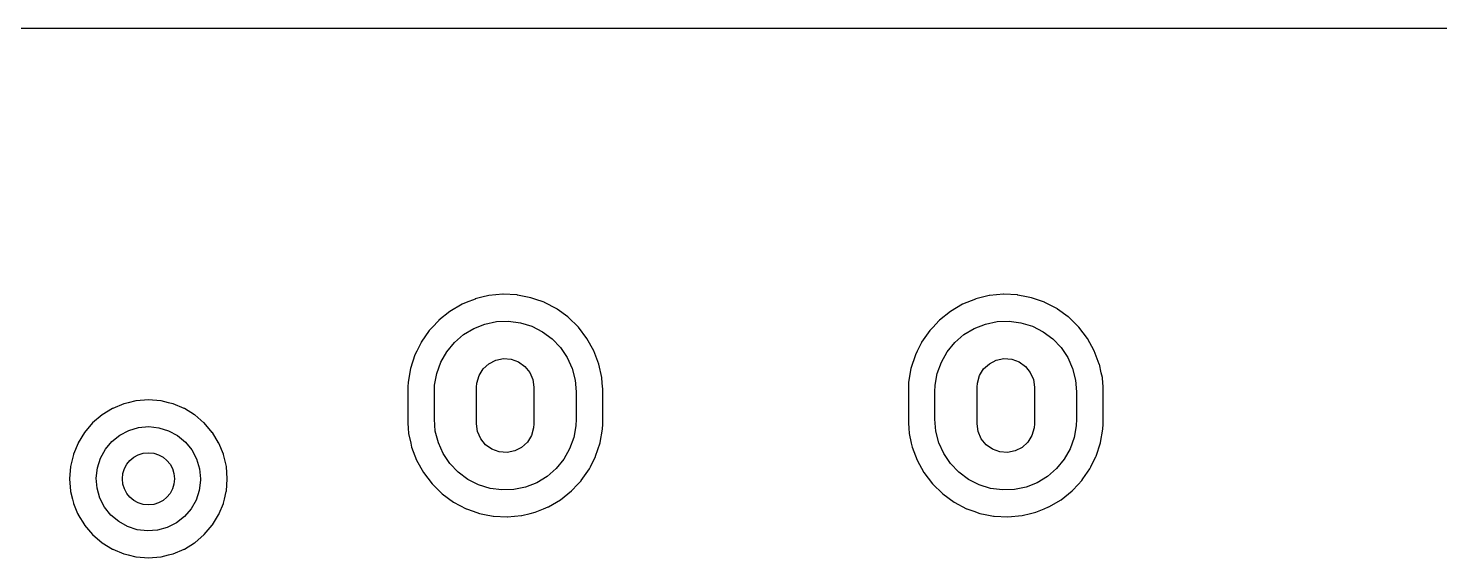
# Model space of a CAD drawing. Extents: x 41 to 172, y -238 to -26.
# Drawn here: x 92.69 to 119.77, y -36.06 to -25.91 of the extents above; entities that cross this region are included whole.
import ezdxf

# ---------------------------------------------------------------- set-up
doc = ezdxf.new("R2010")
doc.units = 0
doc.layers.add('BLACK', color=7, linetype='CONTINUOUS')

msp = doc.modelspace()

# ---------------------------------------------------------------- linework, layer by layer
at = {"layer": 'BLACK', "linetype": 'CONTINUOUS'}
for p, q in [((41.2745, -25.9085), (172.085, -25.9085)), ((101.26, -31.0989), (101.093, -31.1663)), ((101.264, -31.0972), (101.26, -31.0989)), ((101.26, -31.0989), (101.26, -31.0989)), ((101.393, -31.0656), (101.264, -31.0972)), ((101.523, -31.0338), (101.393, -31.0656)), ((101.528, -31.0327), (101.523, -31.0338)), ((101.523, -31.0338), (101.523, -31.0338)), ((101.797, -31.007), (101.528, -31.0327)), ((101.802, -31.0072), (101.797, -31.007)), ((102.064, -31.0202), (101.802, -31.0072)), ((101.802, -31.0072), (101.802, -31.0072)), ((102.068, -31.0205), (102.064, -31.0202)), ((102.064, -31.0202), (102.064, -31.0202)), ((102.073, -31.0213), (102.068, -31.0205)), ((102.236, -31.0536), (102.073, -31.0213)), ((102.073, -31.0213), (102.073, -31.0213)), ((102.334, -31.0729), (102.236, -31.0536)), ((102.408, -31.0989), (102.334, -31.0729)), ((102.586, -31.1617), (102.408, -31.0989)), ((110.86, -31.0989), (110.693, -31.1663)), ((110.864, -31.0972), (110.86, -31.0989)), ((110.86, -31.0989), (110.86, -31.0989)), ((110.993, -31.0656), (110.864, -31.0972)), ((111.123, -31.0338), (110.993, -31.0656)), ((111.128, -31.0327), (111.123, -31.0338)), ((111.123, -31.0338), (111.123, -31.0338)), ((111.397, -31.007), (111.128, -31.0327)), ((111.402, -31.0072), (111.397, -31.007)), ((111.664, -31.0202), (111.402, -31.0072)), ((111.402, -31.0072), (111.402, -31.0072)), ((111.668, -31.0205), (111.664, -31.0202)), ((111.664, -31.0202), (111.664, -31.0202)), ((111.673, -31.0213), (111.668, -31.0205)), ((111.836, -31.0536), (111.673, -31.0213)), ((111.673, -31.0213), (111.673, -31.0213)), ((111.934, -31.0729), (111.836, -31.0536)), ((112.008, -31.0989), (111.934, -31.0729)), ((112.186, -31.1617), (112.008, -31.0989)), ((100.779, -31.336), (100.567, -31.5054)), ((101.013, -31.199), (100.779, -31.336)), ((101.093, -31.1663), (101.013, -31.199)), ((102.59, -31.1632), (102.586, -31.1617)), ((102.586, -31.1617), (102.586, -31.1617)), ((102.83, -31.2895), (102.59, -31.1632)), ((102.834, -31.2921), (102.83, -31.2895)), ((103.04, -31.442), (102.834, -31.2921)), ((110.379, -31.336), (110.167, -31.5054)), ((110.613, -31.199), (110.379, -31.336)), ((110.693, -31.1663), (110.613, -31.199)), ((112.19, -31.1632), (112.186, -31.1617)), ((112.186, -31.1617), (112.186, -31.1617)), ((112.43, -31.2895), (112.19, -31.1632)), ((112.434, -31.2921), (112.43, -31.2895)), ((112.64, -31.442), (112.434, -31.2921)), ((100.439, -31.6422), (100.382, -31.7035)), ((100.564, -31.5087), (100.439, -31.6422)), ((100.567, -31.5054), (100.564, -31.5087)), ((101.039, -31.7811), (101.235, -31.6618)), ((101.235, -31.6618), (101.449, -31.5774)), ((101.449, -31.5774), (101.674, -31.5301)), ((101.674, -31.5301), (101.904, -31.5215)), ((101.904, -31.5215), (102.132, -31.5517)), ((102.132, -31.5517), (102.352, -31.6199)), ((102.352, -31.6199), (102.557, -31.7241)), ((103.049, -31.449), (103.04, -31.442)), ((103.243, -31.6386), (103.049, -31.449)), ((103.408, -31.8541), (103.243, -31.6386)), ((110.039, -31.6422), (109.982, -31.7035)), ((110.164, -31.5087), (110.039, -31.6422)), ((110.167, -31.5054), (110.164, -31.5087)), ((110.639, -31.7811), (110.835, -31.6618)), ((110.835, -31.6618), (111.049, -31.5774)), ((111.049, -31.5774), (111.274, -31.5301)), ((111.274, -31.5301), (111.504, -31.5215)), ((111.504, -31.5215), (111.732, -31.5517)), ((111.732, -31.5517), (111.952, -31.6199)), ((111.952, -31.6199), (112.157, -31.7241)), ((112.649, -31.449), (112.64, -31.442)), ((112.843, -31.6386), (112.649, -31.449)), ((113.008, -31.8541), (112.843, -31.6386)), ((100.225, -31.9304), (100.143, -32.0955)), ((100.227, -31.9263), (100.225, -31.9304)), ((100.225, -31.9304), (100.225, -31.9304)), ((100.382, -31.7035), (100.227, -31.9263)), ((100.719, -32.1097), (100.865, -31.9319)), ((100.865, -31.9319), (101.039, -31.7811)), ((102.557, -31.7241), (102.741, -31.8614)), ((102.741, -31.8614), (102.9, -32.0278)), ((103.539, -32.0912), (103.408, -31.8541)), ((109.825, -31.9304), (109.743, -32.0955)), ((109.827, -31.9263), (109.825, -31.9304)), ((109.825, -31.9304), (109.825, -31.9304)), ((109.982, -31.7035), (109.827, -31.9263)), ((110.319, -32.1097), (110.465, -31.9319)), ((110.465, -31.9319), (110.639, -31.7811)), ((112.157, -31.7241), (112.341, -31.8614)), ((112.341, -31.8614), (112.5, -32.0278)), ((113.139, -32.0912), (113.008, -31.8541)), ((100.107, -32.1691), (100.022, -32.4268)), ((100.143, -32.0955), (100.107, -32.1691)), ((100.605, -32.3095), (100.719, -32.1097)), ((102.9, -32.0278), (103.028, -32.2186)), ((103.635, -32.3448), (103.539, -32.0912)), ((109.707, -32.1691), (109.622, -32.4268)), ((109.743, -32.0955), (109.707, -32.1691)), ((110.205, -32.3095), (110.319, -32.1097)), ((112.5, -32.0278), (112.628, -32.2186)), ((113.235, -32.3448), (113.139, -32.0912)), ((100.022, -32.4268), (99.9758, -32.6939)), ((100.527, -32.5257), (100.605, -32.3095)), ((101.338, -32.5663), (101.416, -32.4394)), ((101.416, -32.4394), (101.526, -32.3384)), ((101.526, -32.3384), (101.659, -32.2706)), ((101.659, -32.2706), (101.805, -32.2411)), ((101.805, -32.2411), (101.954, -32.252)), ((101.954, -32.252), (102.095, -32.3026)), ((102.095, -32.3026), (102.217, -32.3891)), ((102.217, -32.3891), (102.31, -32.5051)), ((103.028, -32.2186), (103.123, -32.4283)), ((103.123, -32.4283), (103.181, -32.6509)), ((103.636, -32.3492), (103.635, -32.3448)), ((103.693, -32.6051), (103.636, -32.3492)), ((103.636, -32.3492), (103.636, -32.3492)), ((109.622, -32.4268), (109.576, -32.6939)), ((110.127, -32.5257), (110.205, -32.3095)), ((110.938, -32.5663), (111.016, -32.4394)), ((111.016, -32.4394), (111.126, -32.3384)), ((111.126, -32.3384), (111.259, -32.2706)), ((111.259, -32.2706), (111.405, -32.2411)), ((111.405, -32.2411), (111.554, -32.252)), ((111.554, -32.252), (111.695, -32.3026)), ((111.695, -32.3026), (111.817, -32.3891)), ((111.817, -32.3891), (111.91, -32.5051)), ((112.628, -32.2186), (112.723, -32.4283)), ((112.723, -32.4283), (112.781, -32.6509)), ((113.236, -32.3492), (113.235, -32.3448)), ((113.272, -32.512), (113.236, -32.3492)), ((113.236, -32.3492), (113.236, -32.3492)), ((99.9758, -32.6939), (99.9715, -32.7796)), ((100.48, -32.88), (100.486, -32.752)), ((100.486, -32.752), (100.527, -32.5257)), ((101.29, -32.79), (101.296, -32.7097)), ((101.296, -32.7097), (101.338, -32.5663)), ((102.31, -32.5051), (102.37, -32.6421)), ((102.37, -32.6421), (102.39, -32.79)), ((103.181, -32.6509), (103.2, -32.88)), ((103.694, -32.6095), (103.693, -32.6051)), ((103.694, -32.6141), (103.694, -32.6095)), ((103.706, -32.7812), (103.694, -32.6141)), ((109.576, -32.6939), (109.572, -32.7796)), ((110.08, -32.88), (110.086, -32.752)), ((110.086, -32.752), (110.127, -32.5257)), ((110.89, -32.79), (110.896, -32.7097)), ((110.896, -32.7097), (110.938, -32.5663)), ((111.91, -32.5051), (111.97, -32.6421)), ((111.97, -32.6421), (111.99, -32.79)), ((112.781, -32.6509), (112.8, -32.88)), ((113.293, -32.6051), (113.272, -32.512)), ((113.294, -32.6095), (113.293, -32.6051)), ((113.294, -32.6141), (113.294, -32.6095)), ((113.306, -32.7812), (113.294, -32.6141)), ((94.996, -33.0308), (94.7593, -33.0495)), ((95.2327, -33.0495), (94.996, -33.0308)), ((99.9715, -32.7796), (99.9715, -33.4689)), ((100.48, -33.4), (100.48, -32.88)), ((101.29, -33.49), (101.29, -32.79)), ((102.39, -32.79), (102.39, -33.49)), ((103.2, -32.88), (103.2, -33.4)), ((103.709, -32.8111), (103.706, -32.7812)), ((103.709, -33.5004), (103.709, -32.8111)), ((109.572, -32.7796), (109.572, -33.4689)), ((110.08, -33.4), (110.08, -32.88)), ((110.89, -33.49), (110.89, -32.79)), ((111.99, -32.79), (111.99, -33.49)), ((112.8, -32.88), (112.8, -33.4)), ((113.308, -32.8111), (113.306, -32.7812)), ((113.308, -33.5004), (113.308, -32.8111)), ((94.3048, -33.1983), (94.1108, -33.3172)), ((94.309, -33.1958), (94.3048, -33.1983)), ((94.3136, -33.1939), (94.309, -33.1958)), ((94.5238, -33.1068), (94.3136, -33.1939)), ((94.3136, -33.1939), (94.3136, -33.1939)), ((94.5284, -33.1049), (94.5238, -33.1068)), ((94.5238, -33.1068), (94.5238, -33.1068)), ((94.6086, -33.0856), (94.5284, -33.1049)), ((94.7545, -33.0506), (94.6086, -33.0856)), ((94.7593, -33.0495), (94.7545, -33.0506)), ((94.7545, -33.0506), (94.7545, -33.0506)), ((95.2375, -33.0506), (95.2327, -33.0495)), ((95.3834, -33.0856), (95.2375, -33.0506)), ((95.2375, -33.0506), (95.2375, -33.0506)), ((95.4636, -33.1049), (95.3834, -33.0856)), ((95.4682, -33.1068), (95.4636, -33.1049)), ((95.6784, -33.1939), (95.4682, -33.1068)), ((95.4682, -33.1068), (95.4682, -33.1068)), ((95.683, -33.1958), (95.6784, -33.1939)), ((95.6784, -33.1939), (95.6784, -33.1939)), ((95.6872, -33.1983), (95.683, -33.1958)), ((95.8812, -33.3172), (95.6872, -33.1983)), ((93.926, -33.474), (93.7718, -33.6546)), ((94.1066, -33.3198), (93.926, -33.474)), ((94.1108, -33.3172), (94.1066, -33.3198)), ((94.1108, -33.3172), (94.1108, -33.3172)), ((94.6214, -33.6168), (94.8086, -33.5617)), ((94.8086, -33.5617), (95.003, -33.544)), ((95.003, -33.544), (95.1971, -33.5644)), ((95.1971, -33.5644), (95.3835, -33.6221)), ((95.8854, -33.3198), (95.8812, -33.3172)), ((95.8812, -33.3172), (95.8812, -33.3172)), ((96.0599, -33.4689), (95.8854, -33.3198)), ((96.066, -33.474), (96.0599, -33.4689)), ((96.2202, -33.6546), (96.066, -33.474)), ((99.9715, -33.4689), (99.9717, -33.4712)), ((99.9717, -33.4712), (99.9717, -33.4712)), ((99.9717, -33.4712), (99.9797, -33.582)), ((100.499, -33.6291), (100.48, -33.4)), ((101.31, -33.6379), (101.29, -33.49)), ((102.384, -33.5703), (102.342, -33.7137)), ((102.39, -33.49), (102.384, -33.5703)), ((103.194, -33.528), (103.153, -33.7543)), ((103.2, -33.4), (103.194, -33.528)), ((103.704, -33.5861), (103.709, -33.5004)), ((109.572, -33.4689), (109.572, -33.4712)), ((109.572, -33.4712), (109.572, -33.4712)), ((109.572, -33.4712), (109.58, -33.582)), ((110.099, -33.6291), (110.08, -33.4)), ((110.91, -33.6379), (110.89, -33.49)), ((111.984, -33.5703), (111.942, -33.7137)), ((111.99, -33.49), (111.984, -33.5703)), ((112.794, -33.528), (112.753, -33.7543)), ((112.8, -33.4), (112.794, -33.528)), ((113.304, -33.5861), (113.308, -33.5004)), ((93.7692, -33.6588), (93.6503, -33.8528)), ((93.7718, -33.6546), (93.7692, -33.6588)), ((93.7692, -33.6588), (93.7692, -33.6588)), ((94.1709, -33.979), (94.2963, -33.8295)), ((94.2963, -33.8295), (94.4484, -33.7072)), ((94.4484, -33.7072), (94.6214, -33.6168)), ((95.3835, -33.6221), (95.5552, -33.715)), ((95.5552, -33.715), (95.7056, -33.8394)), ((95.7056, -33.8394), (95.8289, -33.9906)), ((96.2228, -33.6588), (96.2202, -33.6546)), ((96.3417, -33.8528), (96.2228, -33.6588)), ((96.2228, -33.6588), (96.2228, -33.6588)), ((99.9797, -33.582), (99.9861, -33.6705)), ((99.9861, -33.6705), (99.9871, -33.6749)), ((99.9871, -33.6749), (99.9871, -33.6749)), ((99.9871, -33.6749), (100.028, -33.8616)), ((100.557, -33.8517), (100.499, -33.6291)), ((101.37, -33.7749), (101.31, -33.6379)), ((101.463, -33.8909), (101.37, -33.7749)), ((102.264, -33.8406), (102.154, -33.9416)), ((102.342, -33.7137), (102.264, -33.8406)), ((103.153, -33.7543), (103.075, -33.9705)), ((103.659, -33.8487), (103.704, -33.5899)), ((103.704, -33.5898), (103.704, -33.5861)), ((103.704, -33.5899), (103.704, -33.5898)), ((109.58, -33.582), (109.586, -33.6705)), ((109.586, -33.6705), (109.587, -33.6749)), ((109.587, -33.6749), (109.587, -33.6749)), ((109.587, -33.6749), (109.628, -33.8616)), ((110.157, -33.8517), (110.099, -33.6291)), ((110.97, -33.7749), (110.91, -33.6379)), ((111.063, -33.8909), (110.97, -33.7749)), ((111.864, -33.8406), (111.754, -33.9416)), ((111.942, -33.7137), (111.864, -33.8406)), ((112.753, -33.7543), (112.675, -33.9705)), ((113.259, -33.8487), (113.304, -33.5899)), ((113.304, -33.5898), (113.304, -33.5861)), ((113.304, -33.5899), (113.304, -33.5898)), ((93.5569, -34.0764), (93.5015, -34.3073)), ((93.5588, -34.0718), (93.5569, -34.0764)), ((93.6459, -33.8616), (93.5588, -34.0718)), ((93.6478, -33.857), (93.6459, -33.8616)), ((93.6459, -33.8616), (93.6459, -33.8616)), ((93.6503, -33.8528), (93.6478, -33.857)), ((94.0769, -34.1501), (94.1709, -33.979)), ((95.8289, -33.9906), (95.9205, -34.1629)), ((96.3442, -33.857), (96.3417, -33.8528)), ((96.3461, -33.8616), (96.3442, -33.857)), ((96.4332, -34.0718), (96.3461, -33.8616)), ((96.3461, -33.8616), (96.3461, -33.8616)), ((96.4351, -34.0764), (96.4332, -34.0718)), ((96.4905, -34.3073), (96.4351, -34.0764)), ((100.028, -33.8616), (100.045, -33.9352)), ((100.045, -33.9352), (100.141, -34.1888)), ((100.652, -34.0614), (100.557, -33.8517)), ((100.78, -34.2522), (100.652, -34.0614)), ((101.585, -33.9774), (101.463, -33.8909)), ((101.726, -34.028), (101.585, -33.9774)), ((101.875, -34.0389), (101.726, -34.028)), ((102.021, -34.0094), (101.875, -34.0389)), ((102.154, -33.9416), (102.021, -34.0094)), ((103.075, -33.9705), (102.961, -34.1703)), ((103.571, -34.115), (103.573, -34.1109)), ((103.573, -34.1109), (103.658, -33.8532)), ((103.658, -33.8532), (103.659, -33.8487)), ((109.628, -33.8616), (109.645, -33.9352)), ((109.645, -33.9352), (109.741, -34.1888)), ((110.252, -34.0614), (110.157, -33.8517)), ((110.38, -34.2522), (110.252, -34.0614)), ((111.185, -33.9774), (111.063, -33.8909)), ((111.326, -34.028), (111.185, -33.9774)), ((111.475, -34.0389), (111.326, -34.028)), ((111.621, -34.0094), (111.475, -34.0389)), ((111.754, -33.9416), (111.621, -34.0094)), ((112.675, -33.9705), (112.561, -34.1703)), ((113.171, -34.115), (113.173, -34.1109)), ((113.173, -34.1109), (113.258, -33.8532)), ((113.258, -33.8532), (113.259, -33.8487)), ((93.5015, -34.3073), (93.4828, -34.544)), ((93.9961, -34.53), (94.0179, -34.3361)), ((94.0179, -34.3361), (94.0769, -34.1501)), ((95.9205, -34.1629), (95.977, -34.3498)), ((95.977, -34.3498), (95.996, -34.544)), ((96.5092, -34.544), (96.4905, -34.3073)), ((100.141, -34.1888), (100.272, -34.4259)), ((100.939, -34.4186), (100.78, -34.2522)), ((102.815, -34.3481), (102.641, -34.4989)), ((102.961, -34.1703), (102.815, -34.3481)), ((103.298, -34.5765), (103.453, -34.3537)), ((103.453, -34.3537), (103.473, -34.3122)), ((103.473, -34.3122), (103.571, -34.115)), ((103.571, -34.115), (103.571, -34.115)), ((109.741, -34.1888), (109.872, -34.4259)), ((110.539, -34.4186), (110.38, -34.2522)), ((112.415, -34.3481), (112.241, -34.4989)), ((112.561, -34.1703), (112.415, -34.3481)), ((112.921, -34.544), (113.053, -34.3537)), ((113.053, -34.3537), (113.073, -34.3122)), ((113.073, -34.3122), (113.171, -34.115)), ((113.171, -34.115), (113.171, -34.115)), ((93.4828, -34.544), (93.5015, -34.7807)), ((94.0124, -34.7245), (93.9961, -34.53)), ((95.9956, -34.5719), (95.9711, -34.7655)), ((95.996, -34.544), (95.9956, -34.5719)), ((96.4905, -34.7807), (96.5092, -34.544)), ((100.272, -34.4259), (100.437, -34.6414)), ((100.437, -34.6414), (100.631, -34.831)), ((101.123, -34.5559), (100.939, -34.4186)), ((101.328, -34.6601), (101.123, -34.5559)), ((102.445, -34.6182), (102.231, -34.7026)), ((102.641, -34.4989), (102.445, -34.6182)), ((103.113, -34.7746), (103.234, -34.6446)), ((103.234, -34.6446), (103.295, -34.5798)), ((103.295, -34.5798), (103.298, -34.5765)), ((103.295, -34.5798), (103.295, -34.5798)), ((109.872, -34.4259), (110.037, -34.6414)), ((110.037, -34.6414), (110.231, -34.831)), ((110.723, -34.5559), (110.539, -34.4186)), ((110.928, -34.6601), (110.723, -34.5559)), ((112.045, -34.6182), (111.831, -34.7026)), ((112.241, -34.4989), (112.045, -34.6182)), ((112.713, -34.7746), (112.834, -34.6446)), ((112.834, -34.6446), (112.895, -34.5798)), ((112.895, -34.5798), (112.898, -34.5765)), ((112.895, -34.5798), (112.895, -34.5798)), ((112.898, -34.5765), (112.921, -34.544)), ((93.5015, -34.7807), (93.5026, -34.7855)), ((93.5026, -34.7855), (93.5026, -34.7855)), ((93.5026, -34.7855), (93.5376, -34.9314)), ((94.0662, -34.9121), (94.0124, -34.7245)), ((94.1554, -35.0857), (94.0662, -34.9121)), ((95.9711, -34.7655), (95.9095, -34.9507)), ((96.4544, -34.9314), (96.4894, -34.7855)), ((96.4894, -34.7855), (96.4905, -34.7807)), ((96.4894, -34.7855), (96.4894, -34.7855)), ((100.631, -34.831), (100.85, -34.9905)), ((101.548, -34.7283), (101.328, -34.6601)), ((101.776, -34.7585), (101.548, -34.7283)), ((102.006, -34.7499), (101.776, -34.7585)), ((102.231, -34.7026), (102.006, -34.7499)), ((102.901, -34.944), (103.113, -34.7746)), ((110.231, -34.831), (110.45, -34.9905)), ((111.148, -34.7283), (110.928, -34.6601)), ((111.376, -34.7585), (111.148, -34.7283)), ((111.606, -34.7499), (111.376, -34.7585)), ((111.831, -34.7026), (111.606, -34.7499)), ((112.501, -34.944), (112.713, -34.7746)), ((93.5376, -34.9314), (93.5569, -35.0116)), ((93.5569, -35.0116), (93.5588, -35.0162)), ((93.5588, -35.0162), (93.5588, -35.0162)), ((93.5588, -35.0162), (93.6382, -35.208)), ((94.2767, -35.2387), (94.1554, -35.0857)), ((95.8131, -35.1204), (95.6856, -35.2682)), ((95.9095, -34.9507), (95.8131, -35.1204)), ((96.3538, -35.208), (96.4332, -35.0162)), ((96.4332, -35.0162), (96.4351, -35.0116)), ((96.4332, -35.0162), (96.4332, -35.0162)), ((96.4351, -35.0116), (96.4544, -34.9314)), ((100.85, -34.9905), (101.09, -35.1168)), ((101.09, -35.1168), (101.094, -35.1183)), ((101.094, -35.1183), (101.094, -35.1183)), ((101.094, -35.1183), (101.227, -35.1652)), ((101.227, -35.1652), (101.346, -35.2071)), ((102.317, -35.2071), (102.416, -35.1828)), ((102.416, -35.1828), (102.575, -35.1183)), ((102.575, -35.1183), (102.663, -35.0827)), ((102.663, -35.0827), (102.667, -35.081)), ((102.663, -35.0827), (102.663, -35.0827)), ((102.667, -35.081), (102.901, -34.944)), ((110.45, -34.9905), (110.69, -35.1168)), ((110.69, -35.1168), (110.694, -35.1183)), ((110.694, -35.1183), (110.694, -35.1183)), ((110.694, -35.1183), (110.827, -35.1652)), ((110.827, -35.1652), (110.946, -35.2071)), ((111.917, -35.2071), (112.016, -35.1828)), ((112.016, -35.1828), (112.175, -35.1183)), ((112.175, -35.1183), (112.263, -35.0827)), ((112.263, -35.0827), (112.267, -35.081)), ((112.263, -35.0827), (112.263, -35.0827)), ((112.267, -35.081), (112.501, -34.944)), ((93.6382, -35.208), (93.6478, -35.231)), ((93.6478, -35.231), (93.6503, -35.2352)), ((93.6503, -35.2352), (93.7692, -35.4292)), ((93.7692, -35.4292), (93.7692, -35.4292)), ((93.7692, -35.4292), (93.7718, -35.4334)), ((93.7718, -35.4334), (93.926, -35.614)), ((94.4253, -35.3651), (94.2767, -35.2387)), ((94.5957, -35.4604), (94.4253, -35.3651)), ((94.7813, -35.5207), (94.5957, -35.4604)), ((95.5318, -35.3883), (95.3576, -35.4763)), ((95.6856, -35.2682), (95.5318, -35.3883)), ((96.066, -35.614), (96.2202, -35.4334)), ((96.2202, -35.4334), (96.2228, -35.4292)), ((96.2228, -35.4292), (96.3417, -35.2352)), ((96.2228, -35.4292), (96.2228, -35.4292)), ((96.3417, -35.2352), (96.3442, -35.231)), ((96.3442, -35.231), (96.3538, -35.208)), ((101.346, -35.2071), (101.444, -35.2264)), ((101.444, -35.2264), (101.607, -35.2587)), ((101.607, -35.2587), (101.607, -35.2587)), ((101.607, -35.2587), (101.612, -35.2595)), ((101.612, -35.2595), (101.616, -35.2598)), ((101.616, -35.2598), (101.616, -35.2598)), ((101.616, -35.2598), (101.878, -35.2728)), ((101.878, -35.2728), (101.878, -35.2728)), ((101.878, -35.2728), (101.883, -35.273)), ((101.883, -35.273), (102.152, -35.2473)), ((102.152, -35.2473), (102.157, -35.2462)), ((102.157, -35.2462), (102.317, -35.2071)), ((102.157, -35.2462), (102.157, -35.2462)), ((110.946, -35.2071), (111.044, -35.2264)), ((111.044, -35.2264), (111.207, -35.2587)), ((111.207, -35.2587), (111.207, -35.2587)), ((111.207, -35.2587), (111.212, -35.2595)), ((111.212, -35.2595), (111.216, -35.2598)), ((111.216, -35.2598), (111.216, -35.2598)), ((111.216, -35.2598), (111.478, -35.2728)), ((111.478, -35.2728), (111.478, -35.2728)), ((111.478, -35.2728), (111.483, -35.273)), ((111.483, -35.273), (111.752, -35.2473)), ((111.752, -35.2473), (111.757, -35.2462)), ((111.757, -35.2462), (111.917, -35.2071)), ((111.757, -35.2462), (111.757, -35.2462)), ((93.926, -35.614), (94.1066, -35.7682)), ((94.9751, -35.5438), (94.7813, -35.5207)), ((95.1696, -35.5288), (94.9751, -35.5438)), ((95.3576, -35.4763), (95.1696, -35.5288)), ((95.8854, -35.7682), (96.066, -35.614)), ((94.1066, -35.7682), (94.1108, -35.7708)), ((94.1108, -35.7708), (94.1108, -35.7708)), ((94.1108, -35.7708), (94.3048, -35.8897)), ((94.3048, -35.8897), (94.309, -35.8922)), ((94.309, -35.8922), (94.3136, -35.8941)), ((94.3136, -35.8941), (94.3136, -35.8941)), ((94.3136, -35.8941), (94.5238, -35.9812)), ((94.5238, -35.9812), (94.5284, -35.9831)), ((94.5284, -35.9831), (94.6086, -36.0024)), ((94.6086, -36.0024), (94.7545, -36.0374)), ((95.2375, -36.0374), (95.3834, -36.0024)), ((95.3834, -36.0024), (95.4636, -35.9831)), ((95.4636, -35.9831), (95.4682, -35.9812)), ((95.4682, -35.9812), (95.6784, -35.8941)), ((95.6784, -35.8941), (95.683, -35.8922)), ((95.6784, -35.8941), (95.6784, -35.8941)), ((95.683, -35.8922), (95.6872, -35.8897)), ((95.6872, -35.8897), (95.8812, -35.7708)), ((95.8812, -35.7708), (95.8854, -35.7682)), ((95.8812, -35.7708), (95.8812, -35.7708)), ((94.7545, -36.0374), (94.7545, -36.0374)), ((94.7545, -36.0374), (94.7593, -36.0385)), ((94.7593, -36.0385), (94.996, -36.0572)), ((94.996, -36.0572), (95.2327, -36.0385)), ((95.2327, -36.0385), (95.2375, -36.0374)), ((95.2375, -36.0374), (95.2375, -36.0374))]:
    msp.add_line(p, q, dxfattribs=at)
at = {"layer": 'BLACK'}
msp.add_circle((94.996, -34.544), 0.5, dxfattribs=at)

doc.saveas('drawing.dxf')
